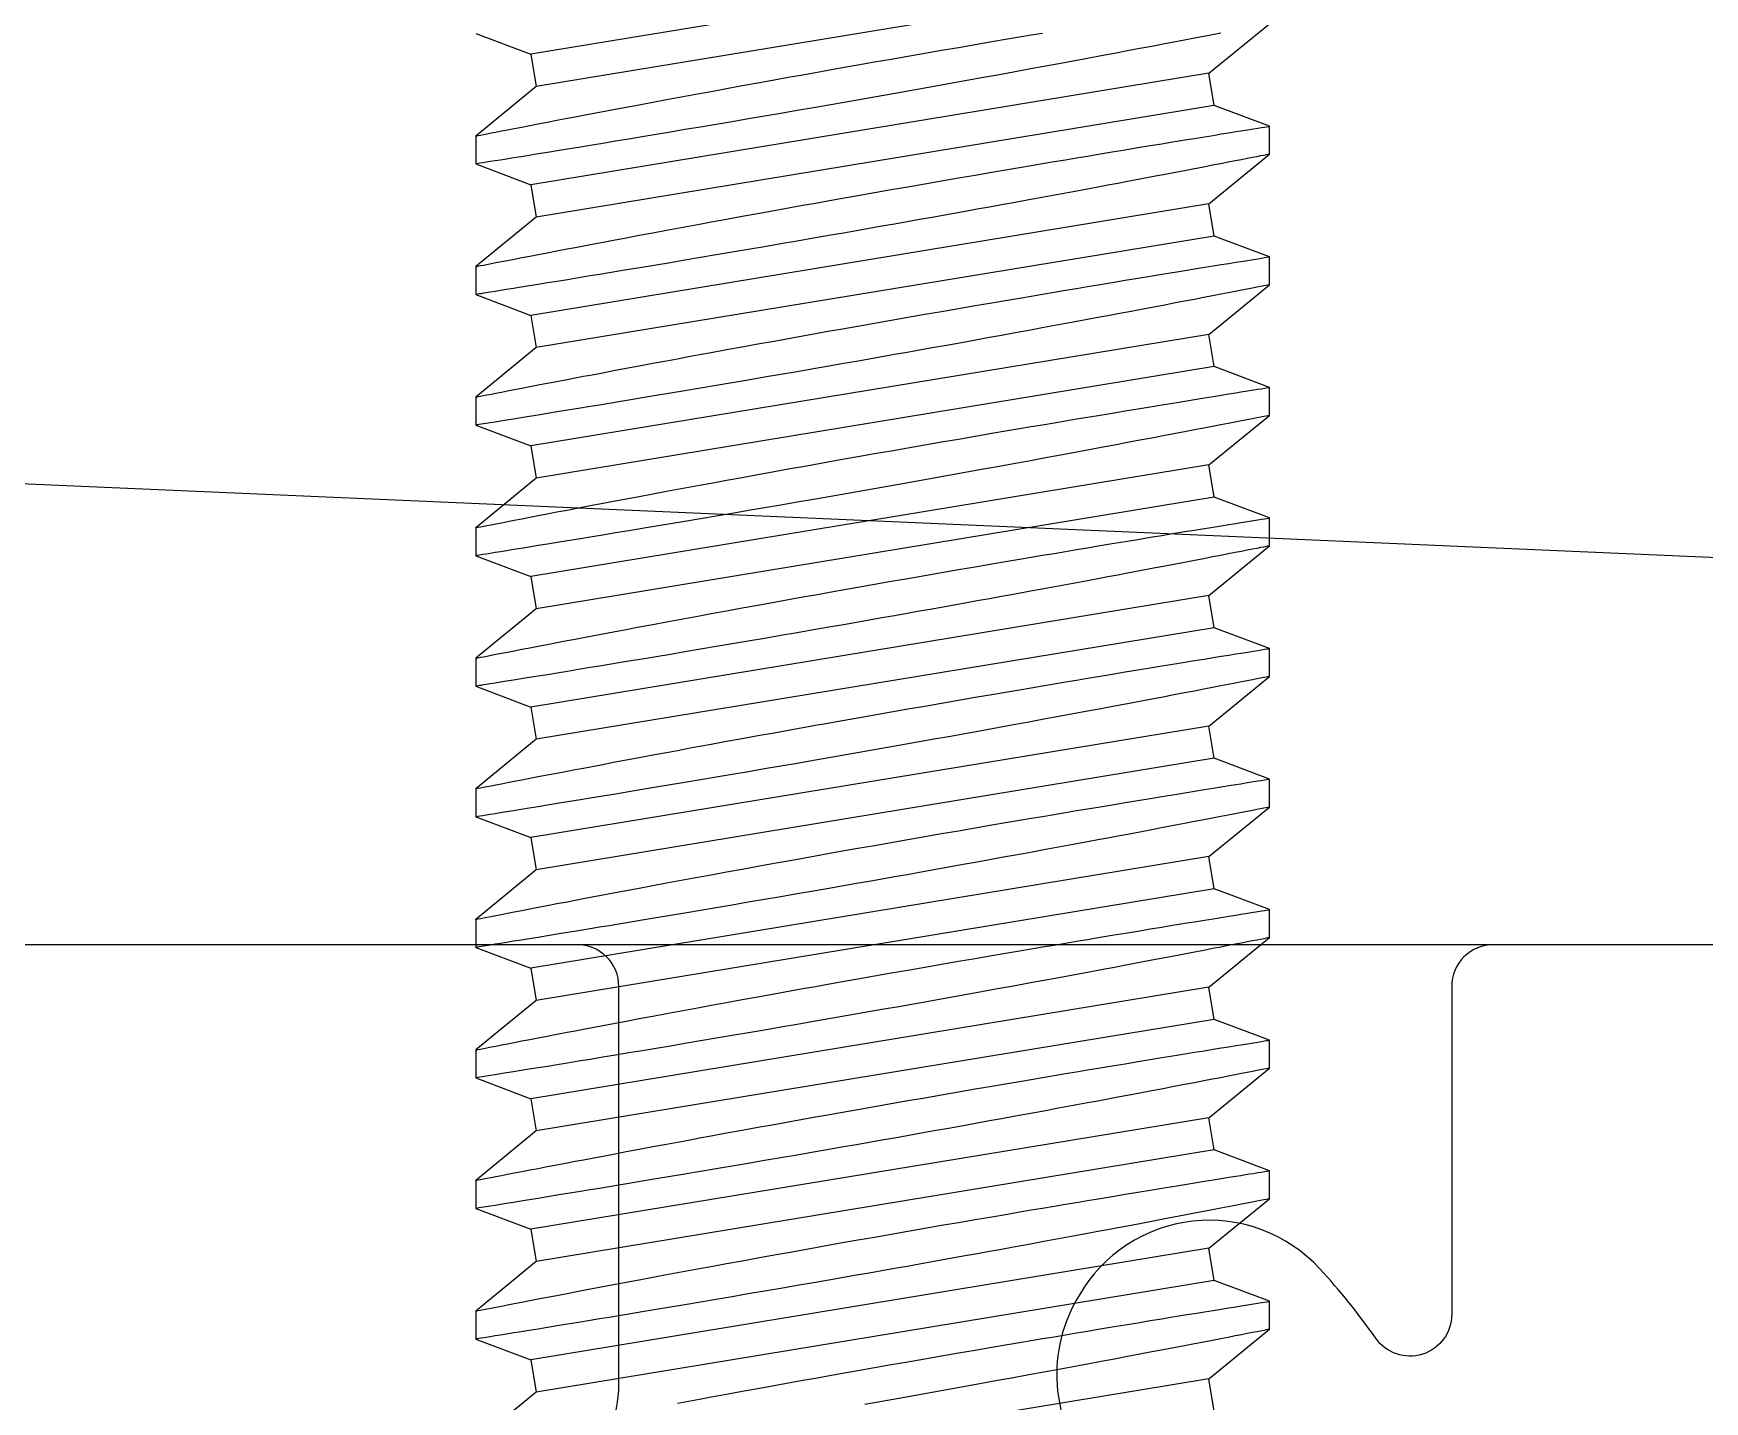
# Model space of a CAD drawing. Extents: x -8.2 to 7.4, y 38.5 to 59.2.
# Drawn here: x -0.199 to 0.2011, y 43.2722 to 43.5996 of the extents above; entities that cross this region are included whole.
import ezdxf

# ---------------------------------------------------------------- set-up
doc = ezdxf.new("R2010")
doc.units = 0
doc.header["$MEASUREMENT"] = 0
doc.layers.get('0').update_dxf_attribs({"linetype": 'CONTINUOUS'})
for name, color, linetype in [('FRAME', 1, 'CONTINUOUS'), ('GASKET', 1, 'CONTINUOUS'), ('MISC', 7, 'CONTINUOUS')]:
    doc.layers.add(name, color=color, linetype=linetype)

# ---------------------------------------------------------------- blocks, each defined once
blk = doc.blocks.new('A$C03F823DF')
at = {"color": 7, "linetype": 'Continuous'}
for p, q in [((0.49906, 0.26153), (0.4872, 0.276)), ((0.51175, 0.276), (0.50677, 0.2628)), ((0.51845, 0.276), (0.51175, 0.276)), ((0.53031, 0.26153), (0.51845, 0.276)), ((0.543, 0.276), (0.53802, 0.2628)), ((0.5497, 0.276), (0.543, 0.276)), ((0.56156, 0.26153), (0.5497, 0.276)), ((0.57425, 0.276), (0.56927, 0.2628)), ((0.58095, 0.276), (0.57425, 0.276)), ((0.59281, 0.26153), (0.58095, 0.276)), ((0.6055, 0.276), (0.60052, 0.2628)), ((0.6122, 0.276), (0.6055, 0.276)), ((0.62406, 0.26153), (0.6122, 0.276)), ((0.63675, 0.276), (0.63177, 0.2628)), ((0.64345, 0.276), (0.63675, 0.276)), ((0.65531, 0.26153), (0.64345, 0.276)), ((0.668, 0.276), (0.66302, 0.2628)), ((0.6747, 0.276), (0.668, 0.276)), ((0.68656, 0.26153), (0.6747, 0.276)), ((0.69925, 0.276), (0.69427, 0.2628)), ((0.70595, 0.276), (0.69925, 0.276)), ((0.71781, 0.26153), (0.70595, 0.276)), ((0.7305, 0.276), (0.72552, 0.2628)), ((0.7372, 0.276), (0.7305, 0.276)), ((0.74906, 0.26153), (0.7372, 0.276)), ((0.76175, 0.276), (0.75677, 0.2628)), ((0.76845, 0.276), (0.76175, 0.276)), ((0.78031, 0.26153), (0.76845, 0.276)), ((0.793, 0.276), (0.78802, 0.2628)), ((0.7997, 0.276), (0.793, 0.276)), ((0.81156, 0.26153), (0.7997, 0.276)), ((0.82425, 0.276), (0.81927, 0.2628)), ((0.50222, 0.10047), (0.47552, 0.2628)), ((0.50677, 0.2628), (0.49906, 0.26153)), ((0.52576, 0.0992), (0.49906, 0.26153)), ((0.53347, 0.10047), (0.50677, 0.2628)), ((0.53802, 0.2628), (0.53031, 0.26153)), ((0.55701, 0.0992), (0.53031, 0.26153)), ((0.56472, 0.10047), (0.53802, 0.2628)), ((0.56927, 0.2628), (0.56156, 0.26153)), ((0.58826, 0.0992), (0.56156, 0.26153)), ((0.59597, 0.10047), (0.56927, 0.2628)), ((0.60052, 0.2628), (0.59281, 0.26153)), ((0.61951, 0.0992), (0.59281, 0.26153)), ((0.62722, 0.10047), (0.60052, 0.2628)), ((0.63177, 0.2628), (0.62406, 0.26153)), ((0.65076, 0.0992), (0.62406, 0.26153)), ((0.65847, 0.10047), (0.63177, 0.2628)), ((0.66302, 0.2628), (0.65531, 0.26153)), ((0.68201, 0.0992), (0.65531, 0.26153)), ((0.68972, 0.10047), (0.66302, 0.2628)), ((0.69427, 0.2628), (0.68656, 0.26153)), ((0.71326, 0.0992), (0.68656, 0.26153)), ((0.72097, 0.10047), (0.69427, 0.2628)), ((0.72552, 0.2628), (0.71781, 0.26153)), ((0.74451, 0.0992), (0.71781, 0.26153)), ((0.75222, 0.10047), (0.72552, 0.2628)), ((0.75677, 0.2628), (0.74906, 0.26153)), ((0.77576, 0.0992), (0.74906, 0.26153)), ((0.78347, 0.10047), (0.75677, 0.2628)), ((0.78802, 0.2628), (0.78031, 0.26153)), ((0.80701, 0.0992), (0.78031, 0.26153)), ((0.81472, 0.10047), (0.78802, 0.2628)), ((0.81927, 0.2628), (0.81156, 0.26153)), ((0.83826, 0.0992), (0.81156, 0.26153)), ((0.84597, 0.10047), (0.81927, 0.2628)), ((0.49451, 0.0992), (0.50222, 0.10047)), ((0.50222, 0.10047), (0.51408, 0.086)), ((0.52576, 0.0992), (0.53347, 0.10047)), ((0.53347, 0.10047), (0.54533, 0.086)), ((0.55701, 0.0992), (0.56472, 0.10047)), ((0.56472, 0.10047), (0.57658, 0.086)), ((0.58826, 0.0992), (0.59597, 0.10047)), ((0.59597, 0.10047), (0.60783, 0.086)), ((0.61951, 0.0992), (0.62722, 0.10047)), ((0.62722, 0.10047), (0.63908, 0.086)), ((0.65076, 0.0992), (0.65847, 0.10047)), ((0.65847, 0.10047), (0.67033, 0.086)), ((0.68201, 0.0992), (0.68972, 0.10047)), ((0.68972, 0.10047), (0.70158, 0.086)), ((0.71326, 0.0992), (0.72097, 0.10047)), ((0.72097, 0.10047), (0.73283, 0.086)), ((0.74451, 0.0992), (0.75222, 0.10047)), ((0.75222, 0.10047), (0.76408, 0.086)), ((0.77576, 0.0992), (0.78347, 0.10047)), ((0.78347, 0.10047), (0.79533, 0.086)), ((0.80701, 0.0992), (0.81472, 0.10047)), ((0.81472, 0.10047), (0.82658, 0.086)), ((0.52078, 0.086), (0.52576, 0.0992)), ((0.55203, 0.086), (0.55701, 0.0992)), ((0.58328, 0.086), (0.58826, 0.0992)), ((0.61453, 0.086), (0.61951, 0.0992)), ((0.64578, 0.086), (0.65076, 0.0992)), ((0.67703, 0.086), (0.68201, 0.0992)), ((0.70828, 0.086), (0.71326, 0.0992)), ((0.73953, 0.086), (0.74451, 0.0992)), ((0.77078, 0.086), (0.77576, 0.0992)), ((0.80203, 0.086), (0.80701, 0.0992)), ((0.51408, 0.086), (0.52078, 0.086)), ((0.54533, 0.086), (0.55203, 0.086)), ((0.57658, 0.086), (0.58328, 0.086)), ((0.60783, 0.086), (0.61453, 0.086)), ((0.63908, 0.086), (0.64578, 0.086)), ((0.67033, 0.086), (0.67703, 0.086)), ((0.70158, 0.086), (0.70828, 0.086)), ((0.73283, 0.086), (0.73953, 0.086)), ((0.76408, 0.086), (0.77078, 0.086)), ((0.79533, 0.086), (0.80203, 0.086))]:
    blk.add_line(p, q, dxfattribs=at)
at = {"color": 7, "linetype": 'Continuous', "flags": 128}
for points in [[(0.51408, 0.08601), (0.51408, 0.086), (0.51406, 0.0861), (0.51401, 0.08636), (0.51393, 0.08678), (0.51381, 0.08736), (0.51367, 0.0881), (0.51349, 0.089), (0.51328, 0.09007), (0.51304, 0.0913), (0.51277, 0.0927), (0.51248, 0.0942), (0.51216, 0.09584), (0.51181, 0.09765), (0.51144, 0.09959), (0.51103, 0.10169), (0.51061, 0.10392), (0.51015, 0.10632), (0.50966, 0.10885), (0.50917, 0.11144), (0.50866, 0.11415), (0.50811, 0.117), (0.50755, 0.11997), (0.50697, 0.12306), (0.50638, 0.12625), (0.50575, 0.12958), (0.50512, 0.133), (0.50448, 0.13644), (0.50383, 0.13996), (0.50316, 0.1436), (0.50249, 0.1473), (0.5018, 0.15108), (0.5011, 0.15492), (0.50039, 0.15886), (0.49967, 0.16284), (0.49897, 0.16676), (0.49826, 0.17071), (0.49755, 0.17474), (0.49684, 0.17877), (0.49612, 0.18284)], [(0.4964, 0.22771), (0.49689, 0.22508), (0.49738, 0.2224), (0.49788, 0.21967), (0.49857, 0.21594), (0.49925, 0.21222), (0.49993, 0.20844), (0.50063, 0.20458), (0.50133, 0.20069), (0.50187, 0.1977), (0.50241, 0.1947), (0.50295, 0.19168), (0.50349, 0.18864), (0.50421, 0.18454), (0.50492, 0.18055), (0.50562, 0.17655), (0.50632, 0.17255), (0.50702, 0.16851), (0.50772, 0.16449), (0.50842, 0.16044), (0.50911, 0.15643), (0.50979, 0.15244), (0.51043, 0.14866), (0.51091, 0.14584), (0.51139, 0.14305), (0.51185, 0.14029), (0.51231, 0.13756), (0.51277, 0.13485), (0.51322, 0.13218), (0.51366, 0.12956), (0.51408, 0.12699), (0.51465, 0.12361), (0.51516, 0.12049), (0.51566, 0.11746), (0.51615, 0.11453), (0.51661, 0.11172), (0.51695, 0.10966), (0.51727, 0.10767), (0.51759, 0.10576), (0.51789, 0.10392), (0.51827, 0.10157), (0.51861, 0.09947), (0.51893, 0.09751), (0.51922, 0.09568), (0.51949, 0.094), (0.51968, 0.09283), (0.51986, 0.09175), (0.52002, 0.09075), (0.52016, 0.08984), (0.52034, 0.08877), (0.52047, 0.08791), (0.52059, 0.08721), (0.52067, 0.08666), (0.52074, 0.08628), (0.52076, 0.0861), (0.52078, 0.08601), (0.52078, 0.08601)], [(0.54533, 0.08601), (0.54533, 0.086), (0.54531, 0.0861), (0.54526, 0.08636), (0.54518, 0.08678), (0.54506, 0.08736), (0.54492, 0.0881), (0.54474, 0.08901), (0.54453, 0.09007), (0.54429, 0.09131), (0.54402, 0.0927), (0.54373, 0.09421), (0.54341, 0.09585), (0.54306, 0.09765), (0.54269, 0.09959), (0.54228, 0.1017), (0.54185, 0.10394), (0.54139, 0.10633), (0.54091, 0.10885), (0.54042, 0.11145), (0.5399, 0.11417), (0.53936, 0.11702), (0.5388, 0.11997), (0.53837, 0.12229), (0.53792, 0.12466), (0.53747, 0.12709), (0.537, 0.12958), (0.53637, 0.133), (0.53573, 0.13646), (0.53508, 0.13999), (0.53441, 0.14361), (0.53374, 0.1473), (0.53322, 0.15014), (0.5327, 0.15301), (0.53217, 0.15592), (0.53164, 0.15886), (0.53092, 0.16284), (0.53022, 0.16676), (0.52969, 0.16974), (0.52915, 0.17274), (0.52862, 0.17575), (0.52809, 0.17877), (0.52755, 0.18183), (0.52701, 0.18488), (0.52647, 0.18795), (0.52594, 0.19101), (0.52523, 0.19511), (0.52454, 0.19905), (0.52387, 0.20297), (0.5232, 0.20685), (0.52254, 0.21075), (0.52188, 0.21459), (0.52123, 0.21843), (0.52059, 0.2222), (0.51997, 0.22591), (0.51938, 0.2294), (0.51881, 0.2328), (0.51826, 0.23613), (0.51772, 0.23937), (0.51732, 0.24176), (0.51694, 0.24409), (0.51656, 0.24636), (0.5162, 0.24857), (0.51573, 0.25142), (0.51531, 0.25403), (0.5149, 0.2565), (0.51452, 0.25886), (0.51415, 0.26109), (0.5139, 0.26269), (0.51365, 0.2642), (0.51342, 0.26563), (0.5132, 0.26698), (0.51293, 0.26865), (0.5127, 0.27009), (0.51249, 0.27138), (0.51231, 0.27253), (0.51215, 0.27351), (0.51205, 0.27415), (0.51196, 0.27469), (0.51189, 0.27515), (0.51183, 0.2755), (0.51178, 0.27583), (0.51175, 0.27598), (0.51175, 0.27598)], [(0.51845, 0.27598), (0.51846, 0.27596), (0.5185, 0.27576), (0.51857, 0.27539), (0.51867, 0.27485), (0.51881, 0.27415), (0.51898, 0.27331), (0.51917, 0.27232), (0.51939, 0.27117), (0.51965, 0.26986), (0.51993, 0.26839), (0.52025, 0.26677), (0.52059, 0.26498), (0.52097, 0.26306), (0.52136, 0.26103), (0.52177, 0.25887), (0.52221, 0.25656), (0.52268, 0.25413), (0.52305, 0.2522), (0.52343, 0.25021), (0.52382, 0.24814), (0.52422, 0.246), (0.52479, 0.24303), (0.52536, 0.24), (0.52594, 0.23688), (0.52655, 0.23363), (0.52717, 0.2303), (0.52765, 0.22771), (0.52814, 0.22508), (0.52863, 0.2224), (0.52913, 0.21967), (0.52982, 0.21594), (0.5305, 0.21222), (0.53118, 0.20844), (0.53188, 0.20458), (0.53258, 0.20069), (0.53312, 0.1977), (0.53366, 0.1947), (0.5342, 0.19168), (0.53474, 0.18864), (0.53546, 0.18454), (0.53617, 0.18055), (0.53687, 0.17655), (0.53757, 0.17255), (0.53827, 0.16851), (0.53897, 0.16449), (0.53967, 0.16044), (0.54036, 0.15643), (0.54104, 0.15244), (0.54168, 0.14866), (0.54216, 0.14584), (0.54264, 0.14305), (0.5431, 0.14029), (0.54356, 0.13756), (0.54402, 0.13485), (0.54447, 0.13218), (0.54491, 0.12956), (0.54533, 0.12699), (0.5459, 0.12361), (0.54641, 0.12049), (0.54691, 0.11746), (0.5474, 0.11453), (0.54786, 0.11172), (0.5482, 0.10966), (0.54852, 0.10767), (0.54884, 0.10576), (0.54914, 0.10392), (0.54952, 0.10157), (0.54986, 0.09947), (0.55018, 0.09751), (0.55047, 0.09568), (0.55074, 0.094), (0.55093, 0.09283), (0.55111, 0.09175), (0.55127, 0.09075), (0.55141, 0.08984), (0.55159, 0.08877), (0.55172, 0.08791), (0.55184, 0.08721), (0.55192, 0.08666), (0.55199, 0.08628), (0.55201, 0.0861), (0.55203, 0.08601), (0.55203, 0.08601)], [(0.57658, 0.08601), (0.57658, 0.086), (0.57656, 0.0861), (0.57651, 0.08636), (0.57643, 0.08678), (0.57631, 0.08736), (0.57617, 0.0881), (0.57599, 0.08901), (0.57578, 0.09007), (0.57554, 0.09131), (0.57527, 0.0927), (0.57498, 0.09421), (0.57466, 0.09585), (0.57431, 0.09765), (0.57394, 0.09959), (0.57353, 0.1017), (0.5731, 0.10394), (0.57264, 0.10633), (0.57216, 0.10885), (0.57167, 0.11145), (0.57115, 0.11417), (0.57061, 0.11702), (0.57005, 0.11997), (0.56962, 0.12229), (0.56917, 0.12466), (0.56872, 0.12709), (0.56825, 0.12958), (0.56762, 0.133), (0.56698, 0.13646), (0.56633, 0.13999), (0.56566, 0.14361), (0.56499, 0.1473), (0.56447, 0.15014), (0.56395, 0.15301), (0.56342, 0.15592), (0.56289, 0.15886), (0.56217, 0.16284), (0.56147, 0.16676), (0.56094, 0.16974), (0.5604, 0.17274), (0.55987, 0.17575), (0.55934, 0.17877), (0.5588, 0.18183), (0.55826, 0.18488), (0.55772, 0.18795), (0.55719, 0.19101), (0.55648, 0.19511), (0.55579, 0.19905), (0.55512, 0.20297), (0.55445, 0.20685), (0.55379, 0.21075), (0.55313, 0.21459), (0.55248, 0.21843), (0.55184, 0.2222), (0.55122, 0.22591), (0.55063, 0.2294), (0.55006, 0.2328), (0.54951, 0.23613), (0.54897, 0.23937), (0.54857, 0.24176), (0.54819, 0.24409), (0.54781, 0.24636), (0.54745, 0.24857), (0.54698, 0.25142), (0.54656, 0.25403), (0.54615, 0.2565), (0.54577, 0.25886), (0.5454, 0.26109), (0.54515, 0.26269), (0.5449, 0.2642), (0.54467, 0.26563), (0.54445, 0.26698), (0.54418, 0.26865), (0.54395, 0.27009), (0.54374, 0.27138), (0.54356, 0.27253), (0.5434, 0.27351), (0.5433, 0.27415), (0.54321, 0.27469), (0.54314, 0.27515), (0.54308, 0.2755), (0.54303, 0.27583), (0.543, 0.27598), (0.543, 0.27598)], [(0.5497, 0.27598), (0.54971, 0.27596), (0.54975, 0.27576), (0.54982, 0.27539), (0.54992, 0.27485), (0.55006, 0.27415), (0.55023, 0.27331), (0.55042, 0.27232), (0.55064, 0.27117), (0.5509, 0.26986), (0.55118, 0.26839), (0.5515, 0.26677), (0.55184, 0.26498), (0.55222, 0.26306), (0.55261, 0.26103), (0.55302, 0.25887), (0.55346, 0.25656), (0.55393, 0.25413), (0.5543, 0.2522), (0.55468, 0.25021), (0.55507, 0.24814), (0.55547, 0.246), (0.55604, 0.24303), (0.55661, 0.24), (0.55719, 0.23688), (0.5578, 0.23363), (0.55842, 0.2303), (0.5589, 0.22771), (0.55939, 0.22508), (0.55988, 0.2224), (0.56038, 0.21967), (0.56107, 0.21594), (0.56175, 0.21222), (0.56243, 0.20844), (0.56313, 0.20458), (0.56383, 0.20069), (0.56437, 0.1977), (0.56491, 0.1947), (0.56545, 0.19168), (0.56599, 0.18864), (0.56671, 0.18454), (0.56742, 0.18055), (0.56812, 0.17655), (0.56882, 0.17255), (0.56952, 0.16851), (0.57022, 0.16449), (0.57092, 0.16044), (0.57161, 0.15643), (0.57229, 0.15244), (0.57293, 0.14866), (0.57341, 0.14584), (0.57389, 0.14305), (0.57435, 0.14029), (0.57481, 0.13756), (0.57527, 0.13485), (0.57572, 0.13218), (0.57616, 0.12956), (0.57658, 0.12699), (0.57715, 0.12361), (0.57766, 0.12049), (0.57816, 0.11746), (0.57865, 0.11453), (0.57911, 0.11172), (0.57945, 0.10966), (0.57977, 0.10767), (0.58009, 0.10576), (0.58039, 0.10392), (0.58077, 0.10157), (0.58111, 0.09947), (0.58143, 0.09751), (0.58172, 0.09568), (0.58199, 0.094), (0.58218, 0.09283), (0.58236, 0.09175), (0.58252, 0.09075), (0.58266, 0.08984), (0.58284, 0.08877), (0.58297, 0.08791), (0.58309, 0.08721), (0.58317, 0.08666), (0.58324, 0.08628), (0.58326, 0.0861), (0.58328, 0.08601), (0.58328, 0.08601)], [(0.60783, 0.08601), (0.60783, 0.086), (0.60781, 0.0861), (0.60776, 0.08636), (0.60768, 0.08678), (0.60756, 0.08736), (0.60742, 0.0881), (0.60724, 0.089), (0.60703, 0.09007), (0.60679, 0.0913), (0.60652, 0.0927), (0.60623, 0.0942), (0.60591, 0.09584), (0.60556, 0.09765), (0.60519, 0.09959), (0.60478, 0.10169), (0.60436, 0.10392), (0.6039, 0.10632), (0.60341, 0.10885), (0.60292, 0.11144), (0.60241, 0.11415), (0.60186, 0.117), (0.6013, 0.11997), (0.60072, 0.12306), (0.60013, 0.12625), (0.5995, 0.12958), (0.59887, 0.133), (0.59823, 0.13644), (0.59758, 0.13996), (0.59691, 0.1436), (0.59624, 0.1473), (0.59555, 0.15108), (0.59485, 0.15492), (0.59414, 0.15886), (0.59342, 0.16284), (0.59272, 0.16676), (0.59201, 0.17071), (0.5913, 0.17474), (0.59059, 0.17877), (0.58987, 0.18284), (0.58916, 0.1869), (0.58844, 0.19101), (0.58773, 0.19511), (0.58704, 0.19905), (0.58637, 0.20296), (0.5857, 0.20685), (0.58504, 0.21071), (0.58438, 0.21459), (0.58373, 0.21842), (0.58309, 0.2222), (0.58247, 0.22591), (0.58189, 0.22938), (0.58132, 0.23277), (0.58076, 0.23612), (0.58022, 0.23937), (0.5797, 0.24253), (0.57919, 0.24559), (0.5787, 0.24857), (0.57823, 0.25142), (0.57781, 0.25401), (0.5774, 0.25648), (0.57702, 0.25886), (0.57665, 0.26109), (0.57631, 0.26319), (0.576, 0.26515), (0.5757, 0.26698), (0.57543, 0.26865), (0.5752, 0.27009), (0.57499, 0.27137), (0.57481, 0.27252), (0.57465, 0.27351), (0.57451, 0.27434), (0.57441, 0.275), (0.57433, 0.2755), (0.57428, 0.27583), (0.57425, 0.27598), (0.57425, 0.27598)], [(0.58095, 0.27598), (0.58096, 0.27596), (0.581, 0.27576), (0.58107, 0.27539), (0.58117, 0.27485), (0.58131, 0.27415), (0.58148, 0.27331), (0.58167, 0.27232), (0.58189, 0.27117), (0.58215, 0.26986), (0.58243, 0.26839), (0.58275, 0.26677), (0.58309, 0.26498), (0.58347, 0.26306), (0.58386, 0.26103), (0.58427, 0.25887), (0.58471, 0.25656), (0.58518, 0.25413), (0.58555, 0.2522), (0.58593, 0.25021), (0.58632, 0.24814), (0.58672, 0.246), (0.58729, 0.24303), (0.58786, 0.24), (0.58844, 0.23688), (0.58905, 0.23363), (0.58967, 0.2303), (0.59015, 0.22771), (0.59064, 0.22508), (0.59113, 0.2224), (0.59163, 0.21967), (0.59232, 0.21594), (0.593, 0.21222), (0.59368, 0.20844), (0.59438, 0.20458), (0.59508, 0.20069), (0.59562, 0.1977), (0.59616, 0.1947), (0.5967, 0.19168), (0.59724, 0.18864), (0.59796, 0.18454), (0.59867, 0.18055), (0.59937, 0.17655), (0.60007, 0.17255), (0.60077, 0.16851), (0.60147, 0.16449), (0.60217, 0.16044), (0.60286, 0.15643), (0.60354, 0.15244), (0.60418, 0.14866), (0.60466, 0.14584), (0.60514, 0.14305), (0.6056, 0.14029), (0.60606, 0.13756), (0.60652, 0.13485), (0.60697, 0.13218), (0.60741, 0.12956), (0.60783, 0.12699), (0.6084, 0.12361), (0.60891, 0.12049), (0.60941, 0.11746), (0.6099, 0.11453), (0.61036, 0.11172), (0.6107, 0.10966), (0.61102, 0.10767), (0.61134, 0.10576), (0.61164, 0.10392), (0.61202, 0.10157), (0.61236, 0.09947), (0.61268, 0.09751), (0.61297, 0.09568), (0.61324, 0.094), (0.61343, 0.09283), (0.61361, 0.09175), (0.61377, 0.09075), (0.61391, 0.08984), (0.61409, 0.08877), (0.61422, 0.08791), (0.61434, 0.08721), (0.61442, 0.08666), (0.61449, 0.08628), (0.61451, 0.0861), (0.61453, 0.08601), (0.61453, 0.08601)], [(0.63908, 0.08601), (0.63908, 0.086), (0.63906, 0.0861), (0.63901, 0.08636), (0.63893, 0.08678), (0.63881, 0.08736), (0.63867, 0.0881), (0.63849, 0.08901), (0.63828, 0.09007), (0.63804, 0.09131), (0.63777, 0.0927), (0.63748, 0.09421), (0.63716, 0.09585), (0.63681, 0.09765), (0.63644, 0.09959), (0.63603, 0.1017), (0.6356, 0.10394), (0.63514, 0.10633), (0.63466, 0.10885), (0.63417, 0.11145), (0.63365, 0.11417), (0.63311, 0.11702), (0.63255, 0.11997), (0.63212, 0.12229), (0.63167, 0.12466), (0.63122, 0.12709), (0.63075, 0.12958), (0.63012, 0.133), (0.62948, 0.13646), (0.62883, 0.13999), (0.62816, 0.14361), (0.62749, 0.1473), (0.62697, 0.15014), (0.62645, 0.15301), (0.62592, 0.15592), (0.62539, 0.15886), (0.62467, 0.16284), (0.62397, 0.16676), (0.62344, 0.16974), (0.6229, 0.17274), (0.62237, 0.17575), (0.62184, 0.17877), (0.6213, 0.18183), (0.62076, 0.18488), (0.62022, 0.18795), (0.61969, 0.19101), (0.61898, 0.19511), (0.61829, 0.19905), (0.61762, 0.20297), (0.61695, 0.20685), (0.61629, 0.21075), (0.61563, 0.21459), (0.61498, 0.21843), (0.61434, 0.2222), (0.61372, 0.22591), (0.61313, 0.2294), (0.61256, 0.2328), (0.61201, 0.23613), (0.61147, 0.23937), (0.61107, 0.24176), (0.61069, 0.24409), (0.61031, 0.24636), (0.60995, 0.24857), (0.60948, 0.25142), (0.60906, 0.25403), (0.60865, 0.2565), (0.60827, 0.25886), (0.6079, 0.26109), (0.60765, 0.26269), (0.6074, 0.2642), (0.60717, 0.26563), (0.60695, 0.26698), (0.60668, 0.26865), (0.60645, 0.27009), (0.60624, 0.27138), (0.60606, 0.27253), (0.6059, 0.27351), (0.6058, 0.27415), (0.60571, 0.27469), (0.60564, 0.27515), (0.60558, 0.2755), (0.60553, 0.27583), (0.6055, 0.27598), (0.6055, 0.27598)], [(0.6122, 0.27598), (0.61221, 0.27596), (0.61225, 0.27576), (0.61232, 0.27539), (0.61242, 0.27485), (0.61256, 0.27415), (0.61273, 0.27331), (0.61292, 0.27232), (0.61314, 0.27117), (0.6134, 0.26986), (0.61368, 0.26839), (0.614, 0.26677), (0.61434, 0.26498), (0.61472, 0.26306), (0.61511, 0.26103), (0.61552, 0.25887), (0.61596, 0.25656), (0.61643, 0.25413), (0.6168, 0.2522), (0.61718, 0.25021), (0.61757, 0.24814), (0.61797, 0.246), (0.61854, 0.24303), (0.61911, 0.24), (0.61969, 0.23688), (0.6203, 0.23363), (0.62092, 0.2303), (0.6214, 0.22771), (0.62189, 0.22508), (0.62238, 0.2224), (0.62288, 0.21967), (0.62357, 0.21594), (0.62425, 0.21222), (0.62493, 0.20844), (0.62563, 0.20458), (0.62633, 0.20069), (0.62687, 0.1977), (0.62741, 0.1947), (0.62795, 0.19168), (0.62849, 0.18864), (0.62921, 0.18454), (0.62992, 0.18055), (0.63062, 0.17655), (0.63132, 0.17255), (0.63202, 0.16851), (0.63272, 0.16449), (0.63342, 0.16044), (0.63411, 0.15643), (0.63479, 0.15244), (0.63543, 0.14866), (0.63591, 0.14584), (0.63639, 0.14305), (0.63685, 0.14029), (0.63731, 0.13756), (0.63777, 0.13485), (0.63822, 0.13218), (0.63866, 0.12956), (0.63908, 0.12699), (0.63965, 0.12361), (0.64016, 0.12049), (0.64066, 0.11746), (0.64115, 0.11453), (0.64161, 0.11172), (0.64195, 0.10966), (0.64227, 0.10767), (0.64259, 0.10576), (0.64289, 0.10392), (0.64327, 0.10157), (0.64361, 0.09947), (0.64393, 0.09751), (0.64422, 0.09568), (0.64449, 0.094), (0.64468, 0.09283), (0.64486, 0.09175), (0.64502, 0.09075), (0.64516, 0.08984), (0.64534, 0.08877), (0.64547, 0.08791), (0.64559, 0.08721), (0.64567, 0.08666), (0.64574, 0.08628), (0.64576, 0.0861), (0.64578, 0.08601), (0.64578, 0.08601)], [(0.67033, 0.08601), (0.67033, 0.086), (0.67031, 0.0861), (0.67026, 0.08636), (0.67018, 0.08678), (0.67006, 0.08736), (0.66992, 0.0881), (0.66974, 0.089), (0.66953, 0.09007), (0.66929, 0.0913), (0.66902, 0.0927), (0.66873, 0.0942), (0.66841, 0.09584), (0.66806, 0.09765), (0.66769, 0.09959), (0.66728, 0.10169), (0.66686, 0.10392), (0.6664, 0.10632), (0.66591, 0.10885), (0.66542, 0.11144), (0.66491, 0.11415), (0.66436, 0.117), (0.6638, 0.11997), (0.66322, 0.12306), (0.66263, 0.12625), (0.662, 0.12958), (0.66137, 0.133), (0.66073, 0.13644), (0.66008, 0.13996), (0.65941, 0.1436), (0.65874, 0.1473), (0.65805, 0.15108), (0.65735, 0.15492), (0.65664, 0.15886), (0.65592, 0.16284), (0.65522, 0.16676), (0.65451, 0.17071), (0.6538, 0.17474), (0.65309, 0.17877), (0.65237, 0.18284), (0.65166, 0.1869), (0.65094, 0.19101), (0.65023, 0.19511), (0.64954, 0.19905), (0.64887, 0.20296), (0.6482, 0.20685), (0.64754, 0.21071), (0.64688, 0.21459), (0.64623, 0.21842), (0.64559, 0.2222), (0.64497, 0.22591), (0.64439, 0.22938), (0.64382, 0.23277), (0.64326, 0.23612), (0.64272, 0.23937), (0.6422, 0.24253), (0.64169, 0.24559), (0.6412, 0.24857), (0.64073, 0.25142), (0.64031, 0.25401), (0.6399, 0.25648), (0.63952, 0.25886), (0.63915, 0.26109), (0.63881, 0.26319), (0.6385, 0.26515), (0.6382, 0.26698), (0.63793, 0.26865), (0.6377, 0.27009), (0.63749, 0.27137), (0.63731, 0.27252), (0.63715, 0.27351), (0.63701, 0.27434), (0.63691, 0.275), (0.63683, 0.2755), (0.63678, 0.27583), (0.63675, 0.27598), (0.63675, 0.27598)], [(0.64345, 0.27598), (0.64346, 0.27596), (0.6435, 0.27576), (0.64357, 0.27539), (0.64367, 0.27485), (0.64381, 0.27415), (0.64398, 0.27331), (0.64417, 0.27232), (0.64439, 0.27117), (0.64465, 0.26986), (0.64493, 0.26839), (0.64525, 0.26677), (0.64559, 0.26498), (0.64597, 0.26306), (0.64636, 0.26103), (0.64677, 0.25887), (0.64721, 0.25656), (0.64768, 0.25413), (0.64805, 0.2522), (0.64843, 0.25021), (0.64882, 0.24814), (0.64922, 0.246), (0.64979, 0.24303), (0.65036, 0.24), (0.65094, 0.23688), (0.65155, 0.23363), (0.65217, 0.2303), (0.65265, 0.22771), (0.65314, 0.22508), (0.65363, 0.2224), (0.65413, 0.21967), (0.65482, 0.21594), (0.6555, 0.21222), (0.65618, 0.20844), (0.65688, 0.20458), (0.65758, 0.20069), (0.65812, 0.1977), (0.65866, 0.1947), (0.6592, 0.19168), (0.65974, 0.18864), (0.66046, 0.18454), (0.66117, 0.18055), (0.66187, 0.17655), (0.66257, 0.17255), (0.66327, 0.16851), (0.66397, 0.16449), (0.66467, 0.16044), (0.66536, 0.15643), (0.66604, 0.15244), (0.66668, 0.14866), (0.66716, 0.14584), (0.66764, 0.14305), (0.6681, 0.14029), (0.66856, 0.13756), (0.66902, 0.13485), (0.66947, 0.13218), (0.66991, 0.12956), (0.67033, 0.12699), (0.6709, 0.12361), (0.67141, 0.12049), (0.67191, 0.11746), (0.6724, 0.11453), (0.67286, 0.11172), (0.6732, 0.10966), (0.67352, 0.10767), (0.67384, 0.10576), (0.67414, 0.10392), (0.67452, 0.10157), (0.67486, 0.09947), (0.67518, 0.09751), (0.67547, 0.09568), (0.67574, 0.094), (0.67593, 0.09283), (0.67611, 0.09175), (0.67627, 0.09075), (0.67641, 0.08984), (0.67659, 0.08877), (0.67672, 0.08791), (0.67684, 0.08721), (0.67692, 0.08666), (0.67699, 0.08628), (0.67701, 0.0861), (0.67703, 0.08601), (0.67703, 0.08601)], [(0.70158, 0.08601), (0.70158, 0.086), (0.70156, 0.0861), (0.70151, 0.08636), (0.70143, 0.08678), (0.70131, 0.08736), (0.70117, 0.0881), (0.70099, 0.08901), (0.70078, 0.09007), (0.70054, 0.09131), (0.70027, 0.0927), (0.69998, 0.09421), (0.69966, 0.09585), (0.69931, 0.09765), (0.69894, 0.09959), (0.69853, 0.1017), (0.6981, 0.10394), (0.69764, 0.10633), (0.69716, 0.10885), (0.69667, 0.11145), (0.69615, 0.11417), (0.69561, 0.11702), (0.69505, 0.11997), (0.69462, 0.12229), (0.69417, 0.12466), (0.69372, 0.12709), (0.69325, 0.12958), (0.69262, 0.133), (0.69198, 0.13646), (0.69133, 0.13999), (0.69066, 0.14361), (0.68999, 0.1473), (0.68947, 0.15014), (0.68895, 0.15301), (0.68842, 0.15592), (0.68789, 0.15886), (0.68717, 0.16284), (0.68647, 0.16676), (0.68594, 0.16974), (0.6854, 0.17274), (0.68487, 0.17575), (0.68434, 0.17877), (0.6838, 0.18183), (0.68326, 0.18488), (0.68272, 0.18795), (0.68219, 0.19101), (0.68148, 0.19511), (0.68079, 0.19905), (0.68012, 0.20297), (0.67945, 0.20685), (0.67879, 0.21075), (0.67813, 0.21459), (0.67748, 0.21843), (0.67684, 0.2222), (0.67622, 0.22591), (0.67563, 0.2294), (0.67506, 0.2328), (0.67451, 0.23613), (0.67397, 0.23937), (0.67357, 0.24176), (0.67319, 0.24409), (0.67281, 0.24636), (0.67245, 0.24857), (0.67198, 0.25142), (0.67156, 0.25403), (0.67115, 0.2565), (0.67077, 0.25886), (0.6704, 0.26109), (0.67015, 0.26269), (0.6699, 0.2642), (0.66967, 0.26563), (0.66945, 0.26698), (0.66918, 0.26865), (0.66895, 0.27009), (0.66874, 0.27138), (0.66856, 0.27253), (0.6684, 0.27351), (0.6683, 0.27415), (0.66821, 0.27469), (0.66814, 0.27515), (0.66808, 0.2755), (0.66803, 0.27583), (0.668, 0.27598), (0.668, 0.27598)], [(0.6747, 0.27598), (0.67471, 0.27596), (0.67475, 0.27576), (0.67482, 0.27539), (0.67492, 0.27485), (0.67506, 0.27415), (0.67523, 0.27331), (0.67542, 0.27232), (0.67564, 0.27117), (0.6759, 0.26986), (0.67618, 0.26839), (0.6765, 0.26677), (0.67684, 0.26498), (0.67722, 0.26306), (0.67761, 0.26103), (0.67802, 0.25887), (0.67846, 0.25656), (0.67893, 0.25413), (0.6793, 0.2522), (0.67968, 0.25021), (0.68007, 0.24814), (0.68047, 0.246), (0.68104, 0.24303), (0.68161, 0.24), (0.68219, 0.23688), (0.6828, 0.23363), (0.68342, 0.2303), (0.6839, 0.22771), (0.68439, 0.22508), (0.68488, 0.2224), (0.68538, 0.21967), (0.68607, 0.21594), (0.68675, 0.21222), (0.68743, 0.20844), (0.68813, 0.20458), (0.68883, 0.20069), (0.68937, 0.1977), (0.68991, 0.1947), (0.69045, 0.19168), (0.69099, 0.18864), (0.69171, 0.18454), (0.69242, 0.18055), (0.69312, 0.17655), (0.69382, 0.17255), (0.69452, 0.16851), (0.69522, 0.16449), (0.69592, 0.16044), (0.69661, 0.15643), (0.69729, 0.15244), (0.69793, 0.14866), (0.69841, 0.14584), (0.69889, 0.14305), (0.69935, 0.14029), (0.69981, 0.13756), (0.70027, 0.13485), (0.70072, 0.13218), (0.70116, 0.12956), (0.70158, 0.12699), (0.70215, 0.12361), (0.70266, 0.12049), (0.70316, 0.11746), (0.70365, 0.11453), (0.70411, 0.11172), (0.70445, 0.10966), (0.70477, 0.10767), (0.70509, 0.10576), (0.70539, 0.10392), (0.70577, 0.10157), (0.70611, 0.09947), (0.70643, 0.09751), (0.70672, 0.09568), (0.70699, 0.094), (0.70718, 0.09283), (0.70736, 0.09175), (0.70752, 0.09075), (0.70766, 0.08984), (0.70784, 0.08877), (0.70797, 0.08791), (0.70809, 0.08721), (0.70817, 0.08666), (0.70824, 0.08628), (0.70826, 0.0861), (0.70828, 0.08601), (0.70828, 0.08601)], [(0.73283, 0.08601), (0.73283, 0.086), (0.73281, 0.0861), (0.73276, 0.08636), (0.73268, 0.08678), (0.73256, 0.08736), (0.73242, 0.0881), (0.73224, 0.089), (0.73203, 0.09007), (0.73179, 0.0913), (0.73152, 0.0927), (0.73123, 0.0942), (0.73091, 0.09584), (0.73056, 0.09765), (0.73019, 0.09959), (0.72978, 0.10169), (0.72936, 0.10392), (0.7289, 0.10632), (0.72841, 0.10885), (0.72792, 0.11144), (0.72741, 0.11415), (0.72686, 0.117), (0.7263, 0.11997), (0.72572, 0.12306), (0.72513, 0.12625), (0.7245, 0.12958), (0.72387, 0.133), (0.72323, 0.13644), (0.72258, 0.13996), (0.72191, 0.1436), (0.72124, 0.1473), (0.72055, 0.15108), (0.71985, 0.15492), (0.71914, 0.15886), (0.71842, 0.16284), (0.71772, 0.16676), (0.71701, 0.17071), (0.7163, 0.17474), (0.71559, 0.17877), (0.71487, 0.18284), (0.71416, 0.1869), (0.71344, 0.19101), (0.71273, 0.19511), (0.71204, 0.19905), (0.71137, 0.20296), (0.7107, 0.20685), (0.71004, 0.21071), (0.70938, 0.21459), (0.70873, 0.21842), (0.70809, 0.2222), (0.70747, 0.22591), (0.70689, 0.22938), (0.70632, 0.23277), (0.70576, 0.23612), (0.70522, 0.23937), (0.7047, 0.24253), (0.70419, 0.24559), (0.7037, 0.24857), (0.70323, 0.25142), (0.70281, 0.25401), (0.7024, 0.25648), (0.70202, 0.25886), (0.70165, 0.26109), (0.70131, 0.26319), (0.701, 0.26515), (0.7007, 0.26698), (0.70043, 0.26865), (0.7002, 0.27009), (0.69999, 0.27137), (0.69981, 0.27252), (0.69965, 0.27351), (0.69951, 0.27434), (0.69941, 0.275), (0.69933, 0.2755), (0.69928, 0.27583), (0.69925, 0.27598), (0.69925, 0.27598)], [(0.70595, 0.27598), (0.70596, 0.27596), (0.706, 0.27576), (0.70607, 0.27539), (0.70617, 0.27485), (0.70631, 0.27415), (0.70648, 0.27331), (0.70667, 0.27232), (0.70689, 0.27117), (0.70715, 0.26986), (0.70743, 0.26839), (0.70775, 0.26677), (0.70809, 0.26498), (0.70847, 0.26306), (0.70886, 0.26103), (0.70927, 0.25887), (0.70971, 0.25656), (0.71018, 0.25413), (0.71055, 0.2522), (0.71093, 0.25021), (0.71132, 0.24814), (0.71172, 0.246), (0.71229, 0.24303), (0.71286, 0.24), (0.71344, 0.23688), (0.71405, 0.23363), (0.71467, 0.2303), (0.71515, 0.22771), (0.71564, 0.22508), (0.71613, 0.2224), (0.71663, 0.21967), (0.71732, 0.21594), (0.718, 0.21222), (0.71868, 0.20844), (0.71938, 0.20458), (0.72008, 0.20069), (0.72062, 0.1977), (0.72116, 0.1947), (0.7217, 0.19168), (0.72224, 0.18864), (0.72296, 0.18454), (0.72367, 0.18055), (0.72437, 0.17655), (0.72507, 0.17255), (0.72577, 0.16851), (0.72647, 0.16449), (0.72717, 0.16044), (0.72786, 0.15643), (0.72854, 0.15244), (0.72918, 0.14866), (0.72966, 0.14584), (0.73014, 0.14305), (0.7306, 0.14029), (0.73106, 0.13756), (0.73152, 0.13485), (0.73197, 0.13218), (0.73241, 0.12956), (0.73283, 0.12699), (0.7334, 0.12361), (0.73391, 0.12049), (0.73441, 0.11746), (0.7349, 0.11453), (0.73536, 0.11172), (0.7357, 0.10966), (0.73602, 0.10767), (0.73634, 0.10576), (0.73664, 0.10392), (0.73702, 0.10157), (0.73736, 0.09947), (0.73768, 0.09751), (0.73797, 0.09568), (0.73824, 0.094), (0.73843, 0.09283), (0.73861, 0.09175), (0.73877, 0.09075), (0.73891, 0.08984), (0.73909, 0.08877), (0.73922, 0.08791), (0.73934, 0.08721), (0.73942, 0.08666), (0.73949, 0.08628), (0.73951, 0.0861), (0.73953, 0.08601), (0.73953, 0.08601)], [(0.76408, 0.08601), (0.76408, 0.086), (0.76406, 0.0861), (0.76401, 0.08636), (0.76393, 0.08678), (0.76381, 0.08736), (0.76367, 0.0881), (0.76349, 0.08901), (0.76328, 0.09007), (0.76304, 0.09131), (0.76277, 0.0927), (0.76248, 0.09421), (0.76216, 0.09585), (0.76181, 0.09765), (0.76144, 0.09959), (0.76103, 0.1017), (0.7606, 0.10394), (0.76014, 0.10633), (0.75966, 0.10885), (0.75917, 0.11145), (0.75865, 0.11417), (0.75811, 0.11702), (0.75755, 0.11997), (0.75712, 0.12229), (0.75667, 0.12466), (0.75622, 0.12709), (0.75575, 0.12958), (0.75512, 0.133), (0.75448, 0.13646), (0.75383, 0.13999), (0.75316, 0.14361), (0.75249, 0.1473), (0.75197, 0.15014), (0.75145, 0.15301), (0.75092, 0.15592), (0.75039, 0.15886), (0.74967, 0.16284), (0.74897, 0.16676), (0.74844, 0.16974), (0.7479, 0.17274), (0.74737, 0.17575), (0.74684, 0.17877), (0.7463, 0.18183), (0.74576, 0.18488), (0.74522, 0.18795), (0.74469, 0.19101), (0.74398, 0.19511), (0.74329, 0.19905), (0.74262, 0.20297), (0.74195, 0.20685), (0.74129, 0.21075), (0.74063, 0.21459), (0.73998, 0.21843), (0.73934, 0.2222), (0.73872, 0.22591), (0.73813, 0.2294), (0.73756, 0.2328), (0.73701, 0.23613), (0.73647, 0.23937), (0.73607, 0.24176), (0.73569, 0.24409), (0.73531, 0.24636), (0.73495, 0.24857), (0.73448, 0.25142), (0.73406, 0.25403), (0.73365, 0.2565), (0.73327, 0.25886), (0.7329, 0.26109), (0.73265, 0.26269), (0.7324, 0.2642), (0.73217, 0.26563), (0.73195, 0.26698), (0.73168, 0.26865), (0.73145, 0.27009), (0.73124, 0.27138), (0.73106, 0.27253), (0.7309, 0.27351), (0.7308, 0.27415), (0.73071, 0.27469), (0.73064, 0.27515), (0.73058, 0.2755), (0.73053, 0.27583), (0.7305, 0.27598), (0.7305, 0.27598)], [(0.7372, 0.27598), (0.73721, 0.27596), (0.73725, 0.27576), (0.73732, 0.27539), (0.73742, 0.27485), (0.73756, 0.27415), (0.73773, 0.27331), (0.73792, 0.27232), (0.73814, 0.27117), (0.7384, 0.26986), (0.73868, 0.26839), (0.739, 0.26677), (0.73934, 0.26498), (0.73972, 0.26306), (0.74011, 0.26103), (0.74052, 0.25887), (0.74096, 0.25656), (0.74143, 0.25413), (0.7418, 0.2522), (0.74218, 0.25021), (0.74257, 0.24814), (0.74297, 0.246), (0.74354, 0.24303), (0.74411, 0.24), (0.74469, 0.23688), (0.7453, 0.23363), (0.74592, 0.2303), (0.7464, 0.22771), (0.74689, 0.22508), (0.74738, 0.2224), (0.74788, 0.21967), (0.74857, 0.21594), (0.74925, 0.21222), (0.74993, 0.20844), (0.75063, 0.20458), (0.75133, 0.20069), (0.75187, 0.1977), (0.75241, 0.1947), (0.75295, 0.19168), (0.75349, 0.18864), (0.75421, 0.18454), (0.75492, 0.18055), (0.75562, 0.17655), (0.75632, 0.17255), (0.75702, 0.16851), (0.75772, 0.16449), (0.75842, 0.16044), (0.75911, 0.15643), (0.75979, 0.15244), (0.76043, 0.14866), (0.76091, 0.14584), (0.76139, 0.14305), (0.76185, 0.14029), (0.76231, 0.13756), (0.76277, 0.13485), (0.76322, 0.13218), (0.76366, 0.12956), (0.76408, 0.12699), (0.76465, 0.12361), (0.76516, 0.12049), (0.76566, 0.11746), (0.76615, 0.11453), (0.76661, 0.11172), (0.76695, 0.10966), (0.76727, 0.10767), (0.76759, 0.10576), (0.76789, 0.10392), (0.76827, 0.10157), (0.76861, 0.09947), (0.76893, 0.09751), (0.76922, 0.09568), (0.76949, 0.094), (0.76968, 0.09283), (0.76986, 0.09175), (0.77002, 0.09075), (0.77016, 0.08984), (0.77034, 0.08877), (0.77047, 0.08791), (0.77059, 0.08721), (0.77067, 0.08666), (0.77074, 0.08628), (0.77076, 0.0861), (0.77078, 0.08601), (0.77078, 0.08601)], [(0.79533, 0.08601), (0.79533, 0.086), (0.79531, 0.0861), (0.79526, 0.08636), (0.79518, 0.08678), (0.79506, 0.08736), (0.79492, 0.0881), (0.79474, 0.08901), (0.79453, 0.09007), (0.79429, 0.09131), (0.79402, 0.0927), (0.79373, 0.09421), (0.79341, 0.09585), (0.79306, 0.09765), (0.79269, 0.09959), (0.79228, 0.1017), (0.79185, 0.10394), (0.79139, 0.10633), (0.79091, 0.10885), (0.79042, 0.11145), (0.7899, 0.11417), (0.78936, 0.11702), (0.7888, 0.11997), (0.78837, 0.12229), (0.78792, 0.12466), (0.78747, 0.12709), (0.787, 0.12958), (0.78637, 0.133), (0.78573, 0.13646), (0.78508, 0.13999), (0.78441, 0.14361), (0.78374, 0.1473), (0.78322, 0.15014), (0.7827, 0.15301), (0.78217, 0.15592), (0.78164, 0.15886), (0.78092, 0.16284), (0.78022, 0.16676), (0.77969, 0.16974), (0.77915, 0.17274), (0.77862, 0.17575), (0.77809, 0.17877), (0.77755, 0.18183), (0.77701, 0.18488), (0.77647, 0.18795), (0.77594, 0.19101), (0.77523, 0.19511), (0.77454, 0.19905), (0.77387, 0.20297), (0.7732, 0.20685), (0.77254, 0.21075), (0.77188, 0.21459), (0.77123, 0.21843), (0.77059, 0.2222), (0.76997, 0.22591), (0.76938, 0.2294), (0.76881, 0.2328), (0.76826, 0.23613), (0.76772, 0.23937), (0.76732, 0.24176), (0.76694, 0.24409), (0.76656, 0.24636), (0.7662, 0.24857), (0.76573, 0.25142), (0.76531, 0.25403), (0.7649, 0.2565), (0.76452, 0.25886), (0.76415, 0.26109), (0.7639, 0.26269), (0.76365, 0.2642), (0.76342, 0.26563), (0.7632, 0.26698), (0.76293, 0.26865), (0.7627, 0.27009), (0.76249, 0.27138), (0.76231, 0.27253), (0.76215, 0.27351), (0.76205, 0.27415), (0.76196, 0.27469), (0.76189, 0.27515), (0.76183, 0.2755), (0.76178, 0.27583), (0.76175, 0.27598), (0.76175, 0.27598)], [(0.76845, 0.27598), (0.76846, 0.27596), (0.7685, 0.27576), (0.76857, 0.27539), (0.76867, 0.27485), (0.76881, 0.27415), (0.76898, 0.27331), (0.76917, 0.27232), (0.76939, 0.27117), (0.76965, 0.26986), (0.76993, 0.26839), (0.77025, 0.26677), (0.77059, 0.26498), (0.77097, 0.26306), (0.77136, 0.26103), (0.77177, 0.25887), (0.77221, 0.25656), (0.77268, 0.25413), (0.77305, 0.2522), (0.77343, 0.25021), (0.77382, 0.24814), (0.77422, 0.246), (0.77479, 0.24303), (0.77536, 0.24), (0.77594, 0.23688), (0.77655, 0.23363), (0.77717, 0.2303), (0.77765, 0.22771), (0.77814, 0.22508), (0.77863, 0.2224), (0.77913, 0.21967), (0.77982, 0.21594), (0.7805, 0.21222), (0.78118, 0.20844), (0.78188, 0.20458), (0.78258, 0.20069), (0.78312, 0.1977), (0.78366, 0.1947), (0.7842, 0.19168), (0.78474, 0.18864), (0.78546, 0.18454), (0.78617, 0.18055), (0.78687, 0.17655), (0.78757, 0.17255), (0.78827, 0.16851), (0.78897, 0.16449), (0.78967, 0.16044), (0.79036, 0.15643), (0.79104, 0.15244), (0.79168, 0.14866), (0.79216, 0.14584), (0.79264, 0.14305), (0.7931, 0.14029), (0.79356, 0.13756), (0.79402, 0.13485), (0.79447, 0.13218), (0.79491, 0.12956), (0.79533, 0.12699), (0.7959, 0.12361), (0.79641, 0.12049), (0.79691, 0.11746), (0.7974, 0.11453), (0.79786, 0.11172), (0.7982, 0.10966), (0.79852, 0.10767), (0.79884, 0.10576), (0.79914, 0.10392), (0.79952, 0.10157), (0.79986, 0.09947), (0.80018, 0.09751), (0.80047, 0.09568), (0.80074, 0.094), (0.80093, 0.09283), (0.80111, 0.09175), (0.80127, 0.09075), (0.80141, 0.08984), (0.80159, 0.08877), (0.80172, 0.08791), (0.80184, 0.08721), (0.80192, 0.08666), (0.80199, 0.08628), (0.80201, 0.0861), (0.80203, 0.08601), (0.80203, 0.08601)], [(0.82431, 0.09765), (0.82394, 0.09959), (0.82353, 0.10169), (0.82311, 0.10392), (0.82265, 0.10632), (0.82216, 0.10885), (0.82167, 0.11144), (0.82116, 0.11415), (0.82061, 0.117), (0.82005, 0.11997), (0.81947, 0.12306), (0.81888, 0.12625), (0.81825, 0.12958), (0.81762, 0.133), (0.81698, 0.13644), (0.81633, 0.13996), (0.81566, 0.1436), (0.81499, 0.1473), (0.8143, 0.15108), (0.8136, 0.15492), (0.81289, 0.15886), (0.81217, 0.16284), (0.81147, 0.16676), (0.81076, 0.17071), (0.81005, 0.17474), (0.80934, 0.17877), (0.80862, 0.18284), (0.80791, 0.1869), (0.80719, 0.19101), (0.80648, 0.19511), (0.80579, 0.19905), (0.80512, 0.20296), (0.80445, 0.20685), (0.80379, 0.21071), (0.80313, 0.21459), (0.80248, 0.21842), (0.80184, 0.2222), (0.80122, 0.22591), (0.80064, 0.22938), (0.80007, 0.23277), (0.79951, 0.23612), (0.79897, 0.23937), (0.79845, 0.24253), (0.79794, 0.24559), (0.79745, 0.24857), (0.79698, 0.25142), (0.79656, 0.25401), (0.79615, 0.25648), (0.79577, 0.25886), (0.7954, 0.26109), (0.79506, 0.26319), (0.79475, 0.26515), (0.79445, 0.26698), (0.79418, 0.26865), (0.79395, 0.27009), (0.79374, 0.27137), (0.79356, 0.27252), (0.7934, 0.27351), (0.79326, 0.27434), (0.79316, 0.275), (0.79308, 0.2755), (0.79303, 0.27583), (0.793, 0.27598), (0.793, 0.27598)], [(0.7997, 0.27598), (0.79971, 0.27596), (0.79975, 0.27576), (0.79982, 0.27539), (0.79992, 0.27485), (0.80006, 0.27415), (0.80023, 0.27331), (0.80042, 0.27232), (0.80064, 0.27117), (0.8009, 0.26986), (0.80118, 0.26839), (0.8015, 0.26677), (0.80184, 0.26498), (0.80222, 0.26306), (0.80261, 0.26103), (0.80302, 0.25887), (0.80346, 0.25656), (0.80393, 0.25413), (0.8043, 0.2522), (0.80468, 0.25021), (0.80507, 0.24814), (0.80547, 0.246), (0.80604, 0.24303), (0.80661, 0.24), (0.80719, 0.23688), (0.8078, 0.23363), (0.80842, 0.2303), (0.8089, 0.22771), (0.80939, 0.22508), (0.80988, 0.2224), (0.81038, 0.21967), (0.81107, 0.21594), (0.81175, 0.21222), (0.81243, 0.20844), (0.81313, 0.20458), (0.81383, 0.20069), (0.81437, 0.1977), (0.81491, 0.1947), (0.81545, 0.19168), (0.81599, 0.18864), (0.81671, 0.18454), (0.81742, 0.18055), (0.81812, 0.17655), (0.81882, 0.17255), (0.81952, 0.16851), (0.82022, 0.16449), (0.82092, 0.16044), (0.82161, 0.15643), (0.82229, 0.15244), (0.82293, 0.14866), (0.82341, 0.14584), (0.82389, 0.14305), (0.82435, 0.14029)]]:
    blk.add_lwpolyline(points, dxfattribs=at)
blk = doc.blocks.new('3700-HEAD')
blk.add_lwpolyline([(1.908, 0), (1.908, 1.805, 0.414214), (1.898, 1.815), (1.783, 1.815, -0.414214), (1.773, 1.825), (1.773, 2.003), (1.88533, 1.95146, 0.546624), (1.908, 1.966), (1.908, 2.068, 0.414214), (1.898, 2.078), (1.63839, 2.078, 0.414214), (1.62839, 2.068), (1.62839, 1.98953, -0.733941), (1.61019, 1.98381, 0.034035), (1.59681, 2.00045, 0.505732), (1.53917, 1.99404), (1.53865, 1.99314, 0.327538), (1.5433, 1.9508, -0.652778), (1.48141, 1.81, -0.660027), (1.42069, 1.95204, 0.193039), (1.429, 1.97277), (1.429, 2.068, 0.414214), (1.419, 2.078), (1.18066, 2.078, 0.414214)], format="xyb")

msp = doc.modelspace()

# ---------------------------------------------------------------- linework, layer by layer
at = {"layer": 'GASKET'}
msp.add_lwpolyline([(2.32816, 43.38153), (2.32816, 43.63153), (-3.39584, 43.63132), (2.32816, 43.38153), (-3.39584, 43.38153), (-3.39584, 43.63132)], dxfattribs=at)

# ---------------------------------------------------------------- block references
at = {"layer": 'FRAME'}
msp.add_blockref('3700-HEAD', (-1.48784, 41.30353), dxfattribs=at)
at = {"layer": 'MISC', "rotation": 90}
msp.add_blockref('A$C03F823DF', (0.1829, 42.77539), dxfattribs=at)

doc.saveas('drawing.dxf')
